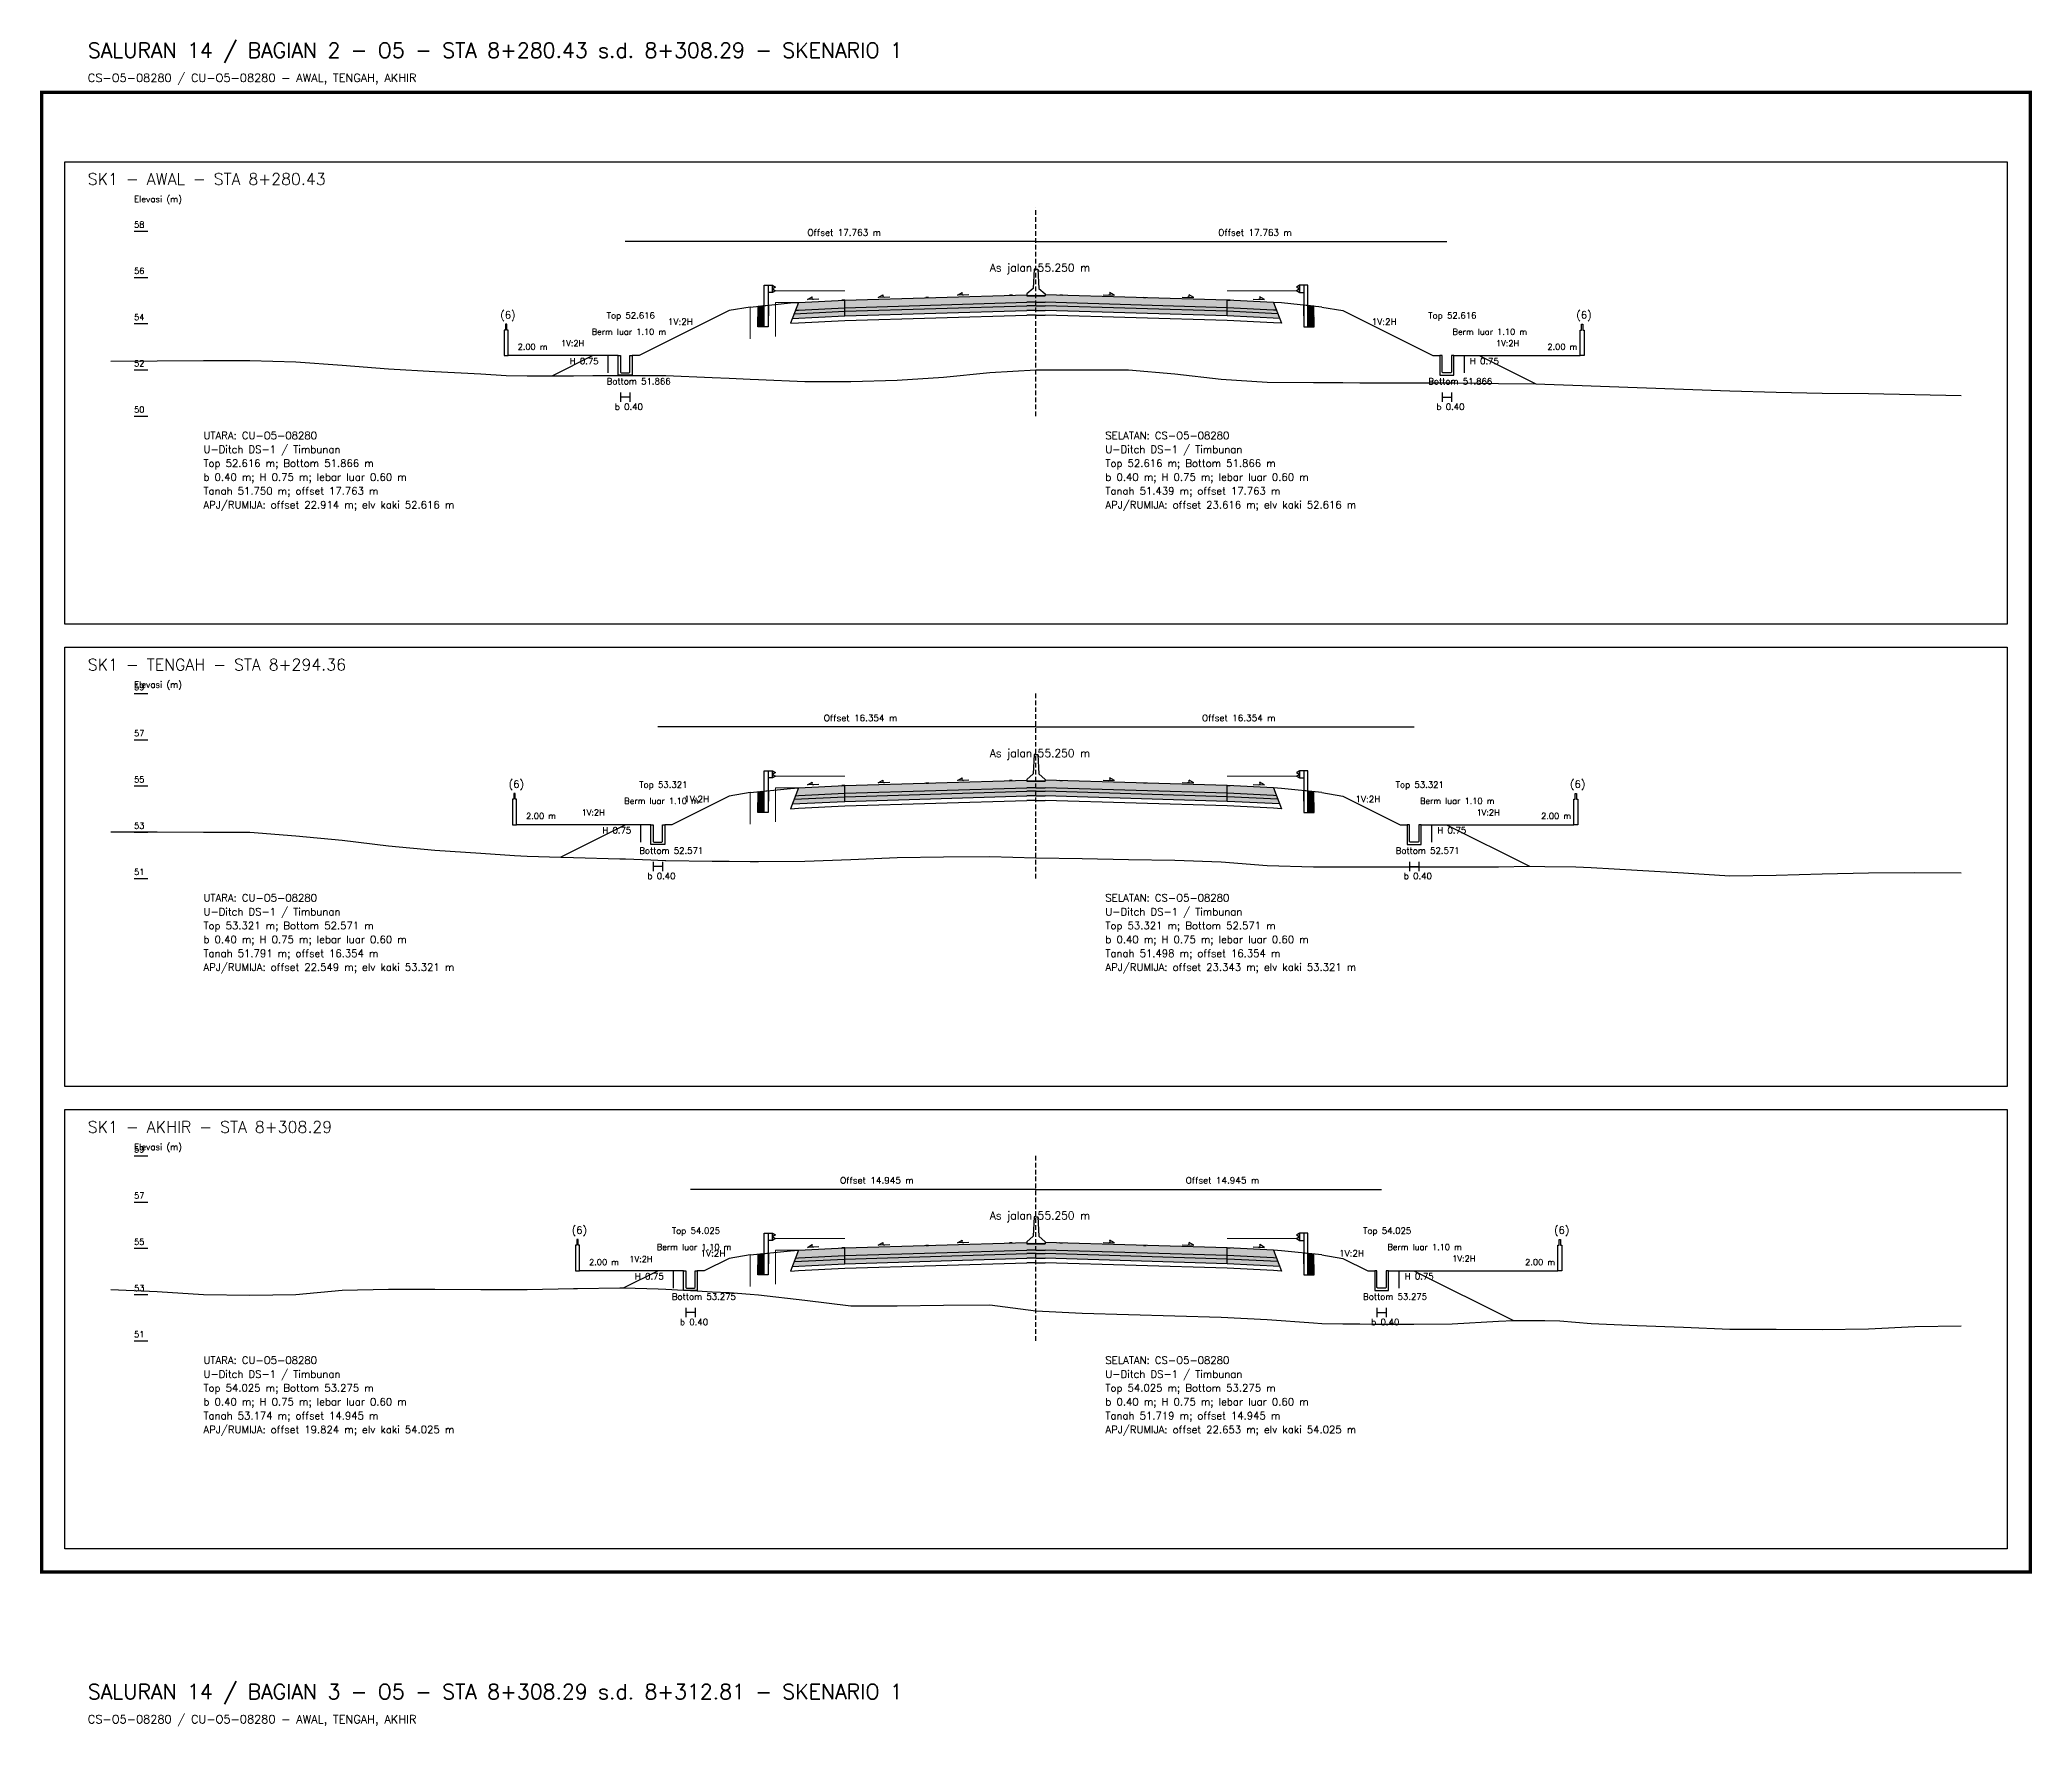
# Model space of a CAD drawing. Header units: metres. Extents: x -24715 to -24517, y 27498 to 30841.
# Drawn here: x -24714.7 to -24628.6, y 30329.7 to 30402.7 of the extents above; entities that cross this region are included whole.
import ezdxf

# ---------------------------------------------------------------- set-up
doc = ezdxf.new("R2010")
doc.units = ezdxf.units.M
doc.linetypes.add('PS_DASH', pattern=[0.3, 0.2, -0.1])
for name, color, linetype, lineweight in [('Dimensi', 230, 'Continuous', 20), ('GRS-ARSIR (HATCH)', 8, 'Continuous', 9), ('Guardrail', 20, 'Continuous', 30), ('HATCH - Beton ramping', 210, 'Continuous', 9), ('HATCH - LFA', 30, 'Continuous', 9), ('HATCH - Pavement', 50, 'Continuous', 9), ('Marka', 20, 'Continuous', 30), ('POT_ALL_GROUP', 2, 'Continuous', 70)]:
    doc.layers.add(name, color=color, linetype=linetype, lineweight=lineweight)
for name, color, linetype in [('POT_ALL_APJ', 2, 'Continuous'), ('POT_ALL_BORDER', 8, 'Continuous'), ('POT_ALL_CHANNEL1', 200, 'Continuous'), ('POT_ALL_DIM', 7, 'Continuous'), ('POT_ALL_GROUND', 1, 'Continuous'), ('POT_ALL_GUIDE', 8, 'Continuous'), ('POT_ALL_ROAD', 4, 'Continuous')]:
    doc.layers.add(name, color=color, linetype=linetype)
doc.styles.get("Standard").update_dxf_attribs({"font": 'simplex.shx'})

# ---------------------------------------------------------------- blocks, each defined once
blk = doc.blocks.new('JALAN_ASLI_TIPIKAL_2OKT_METER')
at = {"layer": 'Guardrail', "lineweight": 9}
h = blk.add_hatch(dxfattribs=at)
h.set_pattern_fill('JIS_LC_20', color=256, scale=0.002)
h.set_pattern_definition([(45, (-29.65569, -21.99233), (-0.02828427, 0.02828427), []), (45, (-29.65489, -21.99233), (-0.02828427, 0.02828427), [])])
h.paths.add_polyline_path([(-12.025, -1.394), (-11.753, -1.394), (-11.753, -0.471), (-12.018, -0.498)])
h = blk.add_hatch(dxfattribs=at)
h.set_pattern_fill('JIS_LC_20', color=256, scale=0.002)
h.set_pattern_definition([(45, (-29.40569, -21.99233), (-0.02828427, 0.02828427), []), (45, (-29.40489, -21.99233), (-0.02828427, 0.02828427), [])])
h.paths.add_polyline_path([(12.018, -0.498), (11.753, -0.471), (11.753, -1.394), (12.025, -1.394)])
at = {"layer": 'HATCH - Beton ramping'}
h = blk.add_hatch(dxfattribs=at)
h.set_pattern_fill('AR-CONC', color=256, scale=0.0005)
h.set_pattern_definition([(50, (-28.949556, -21.99233), (0.09109233, -0.00796954), [0.009525, -0.104775]), (355, (-28.94956, -21.99233), (-0.0176217, 0.09552842), [0.00762, -0.0838203]), (100.45144, (-28.941965, -21.992995), (0.07347062, 0.08755888), [0.008095, -0.08904512]), (46.1842, (-28.94956, -21.96693), (0.13553952, -0.02102116), [0.0142875, -0.1571625]), (96.63556, (-28.93826, -21.96868), (0.11870207, 0.12371306), [0.0121425, -0.1335678]), (351.18415, (-28.94956, -21.96693), (0.11870207, 0.12371306), [0.01143, -0.12572987]), (21, (-28.936856, -21.97328), (0.0758072, -0.0511326), [0.009525, -0.104775]), (326, (-28.93686, -21.97328), (0.03090101, 0.09209398), [0.00762, -0.08382]), (71.45144, (-28.93054, -21.97754), (0.1067082, 0.04096138), [0.008095, -0.08904497]), (37.5, (-28.949556, -21.99233), (0.001544302, 0.04227752), [0, -0.082804, 0, -0.08509, 0, -0.0841375]), (7.5, (-28.949556, -21.99233), (0.03340983, 0.05009029), [0, -0.048514, 0, -0.080899, 0, -0.0320675]), (327.5, (-28.977877, -21.99233), (0.067795298, -0.002864372), [0, -0.03175, 0, -0.09906, 0, -0.131445]), (317.5, (-28.990577, -21.99233), (0.07406459, 0.01271325), [0, -0.041275, 0, -0.065786, 0, -0.093345])])
h.paths.add_polyline_path([(-8.27, -0.566), (-10.401, -0.666), (-10.461, -0.826), (-8.27, -0.716)])
h.paths.add_polyline_path([(-0.4, -0.48), (0, -0.48), (0, -0.33), (-0.4, -0.33), (-8.27, -0.566), (-8.27, -0.716)])
h = blk.add_hatch(dxfattribs=at)
h.set_pattern_fill('AR-CONC', color=256, scale=0.0005)
h.set_pattern_definition([(50, (-28.699556, -21.99233), (0.09109233, -0.00796954), [0.009525, -0.104775]), (355, (-28.69956, -21.99233), (-0.01762171, 0.09552842), [0.00762, -0.0838203]), (100.45144, (-28.691965, -21.992995), (0.07347062, 0.08755888), [0.008095, -0.08904512]), (46.1842, (-28.69956, -21.96693), (0.13553952, -0.02102116), [0.0142875, -0.1571625]), (96.63556, (-28.68826, -21.96868), (0.11870207, 0.12371306), [0.0121425, -0.1335678]), (351.18415, (-28.69956, -21.96693), (0.11870207, 0.12371306), [0.01143, -0.12572987]), (21, (-28.686856, -21.97328), (0.0758072, -0.0511326), [0.009525, -0.104775]), (326, (-28.68686, -21.97328), (0.03090101, 0.09209398), [0.00762, -0.08382]), (71.45144, (-28.68054, -21.97754), (0.10670821, 0.04096138), [0.008095, -0.08904497]), (37.5, (-28.699556, -21.99233), (0.001544302, 0.04227752), [0, -0.082804, 0, -0.08509, 0, -0.0841375]), (7.5, (-28.699556, -21.99233), (0.03340983, 0.050090287), [0, -0.048514, 0, -0.080899, 0, -0.0320675]), (327.5, (-28.727877, -21.99233), (0.067795298, -0.002864372), [0, -0.03175, 0, -0.09906, 0, -0.131445]), (317.5, (-28.740577, -21.99233), (0.07406459, 0.012713246), [0, -0.041275, 0, -0.065786, 0, -0.093345])])
h.paths.add_polyline_path([(8.27, -0.566), (10.401, -0.666), (10.461, -0.826), (8.27, -0.716)])
h.paths.add_polyline_path([(0.4, -0.48), (0, -0.48), (0, -0.33), (0.4, -0.33), (8.27, -0.566), (8.27, -0.716)])
at = {"layer": 'HATCH - LFA'}
h = blk.add_hatch(dxfattribs=at)
h.set_pattern_fill('GRAVEL', color=256, scale=0.0075)
h.set_pattern_definition([(228.012788, (-28.812396, -21.801831), (-1.524, -1.7145), [0.0256291, -2.5372863]), (184.96974, (-28.829541, -21.820881), (2.2859999991, 0.1905000109), [0.04398035, -4.3540537]), (132.510447, (-28.873356, -21.824691), (1.9050000008, -2.0954999993), [0.0310111, -3.0701042]), (267.27369, (-28.947651, -21.872316), (0.1905000004, 3.81), [0.0400503, -3.9649828]), (292.833654, (-28.949556, -21.912321), (-0.9525, 2.286), [0.0392725, -3.8879856]), (357.27369, (-28.934316, -21.948516), (-3.81, 0.1905000004), [0.0400503, -3.9649828]), (37.69424, (-28.894311, -21.950421), (-2.4764999999, -1.9050000001), [0.0529645, -5.24348365]), (72.255328, (-28.852401, -21.918036), (1.3335000004, 4.1909999999), [0.050004, -4.95039425]), (121.429566, (-28.837161, -21.870411), (-1.5240000002, 2.4764999999), [0.040186, -3.9784159]), (175.23636, (-28.858116, -21.836121), (2.0955, -0.1905), [0.0458785, -2.2480453]), (222.397438, (-28.903836, -21.832311), (-2.2859999999, -2.0955000001), [0.05933084, -5.8737579]), (138.814075, (-28.759056, -21.874221), (-1.3335, 1.143), [0.0202503, -2.0047924]), (171.469234, (-28.774296, -21.860886), (2.4765, -0.3809999996), [0.03852615, -3.8140979]), (225, (-28.8124, -21.85517), (0, -0.1905), [0.0269407, -0.242467]), (203.19859, (-28.82573, -21.832311), (0.9525, 0.381), [0.0145081, -1.4362967]), (291.80141, (-28.839066, -21.838026), (-0.1905, 0.5715), [0.0205174, -1.0053565]), (30.96376, (-28.831446, -21.857076), (0.5715, 0.381), [0.033324, -1.0774724]), (161.56505, (-28.80287, -21.83993), (0.381, -0.1905), [0.0240965, -0.5783174]), (16.38954, (-28.949556, -21.838026), (1.905, 0.5715), [0.0337566, -3.341912]), (70.346176, (-28.917171, -21.828501), (-0.762, -2.0955), [0.0283199, -2.8036662]), (293.19859, (-28.80287, -21.801831), (-0.381, 0.9525), [0.029016, -1.4217888]), (343.61046, (-28.791441, -21.828501), (-1.905, 0.5715), [0.0337566, -3.341912]), (339.443955, (-28.949556, -21.956136), (-0.9525, 0.381), [0.0325526, -1.5950801]), (294.77514, (-28.919076, -21.967566), (-0.952500001, 2.0954999995), [0.0272754, -2.7002695]), (66.80141, (-28.800966, -21.992331), (0.381, 0.9525), [0.029016, -1.4217888]), (17.354025, (-28.789536, -21.965661), (-2.4765, -0.762), [0.0319337, -3.1614282]), (69.443955, (-28.89431, -21.992331), (-0.381, -0.9525), [0.0162763, -1.6113564]), (101.30993, (-28.812396, -21.99233), (-0.1905, 0.762), [0.0097136, -0.9616496]), (165.96376, (-28.8143, -21.982806), (0.5715, -0.1905), [0.0392725, -0.7461791]), (186.009006, (-28.852401, -21.973281), (1.905, 0.1905), [0.036395, -3.6031024]), (303.69007, (-28.831446, -21.87422), (-0.1905, 0.381), [0.0274743, -0.6593832]), (353.157227, (-28.816206, -21.897081), (3.2385, -0.3809999998), [0.0479668, -4.7487007]), (60.945396, (-28.76858, -21.902796), (-0.762, -1.3335), [0.0196131, -1.9417044]), (90, (-28.75906, -21.88565), (-0.1905, 0.1905), [0.01143, -0.17907]), (120.256437, (-28.856211, -21.967566), (0.762, -1.3335), [0.026465, -2.6200456]), (48.012787, (-28.869546, -21.944706), (1.524, 1.7145), [0.0512582, -2.5116572]), (0, (-28.83526, -21.9066), (0.1905, 0.1905), [0.04953, -0.14097]), (325.304846, (-28.785726, -21.906606), (1.9050000007, -1.333499999), [0.0301207, -2.9819488]), (254.0546, (-28.76096, -21.92375), (-0.1905, -0.762), [0.0277372, -1.3591238]), (207.645975, (-28.768581, -21.950421), (-3.6195000001, -1.9049999997), [0.0451609, -4.4709348]), (175.426079, (-28.808586, -21.971376), (-2.4765, 0.1905), [0.0477772, -4.7299385])])
h.paths.add_polyline_path([(-8.27, -0.716), (-10.461, -0.826), (-10.54, -1.03), (-8.27, -0.916)])
h.paths.add_polyline_path([(-0.4, -0.68), (0, -0.68), (0, -0.48), (-0.4, -0.48), (-8.27, -0.716), (-8.27, -0.916)])
h = blk.add_hatch(dxfattribs=at)
h.set_pattern_fill('GRAVEL', color=256, scale=0.0075)
h.set_pattern_definition([(228.012788, (-28.562396, -21.801831), (-1.524, -1.7145), [0.0256291, -2.5372863]), (184.96974, (-28.579541, -21.820881), (2.2859999991, 0.1905000109), [0.04398035, -4.3540537]), (132.510447, (-28.623356, -21.824691), (1.9050000008, -2.0954999993), [0.0310111, -3.0701042]), (267.27369, (-28.697651, -21.872316), (0.1905000004, 3.81), [0.04005034, -3.9649828]), (292.833654, (-28.699556, -21.912321), (-0.9525, 2.286), [0.0392725, -3.8879856]), (357.27369, (-28.684316, -21.948516), (-3.81, 0.1905000004), [0.04005034, -3.9649828]), (37.69424, (-28.644311, -21.950421), (-2.4764999999, -1.9050000001), [0.0529645, -5.24348365]), (72.255328, (-28.602401, -21.918036), (1.3335000004, 4.1909999999), [0.050004, -4.95039425]), (121.429566, (-28.587161, -21.870411), (-1.5240000002, 2.4764999999), [0.040186, -3.9784159]), (175.23636, (-28.608116, -21.836121), (2.0955, -0.1905000003), [0.0458785, -2.2480453]), (222.397438, (-28.653836, -21.832311), (-2.2859999999, -2.0955000001), [0.05933084, -5.87375794]), (138.814075, (-28.509056, -21.874221), (-1.3335, 1.143), [0.02025034, -2.0047924]), (171.469234, (-28.524296, -21.860886), (2.4765, -0.3809999996), [0.03852615, -3.8140979]), (225, (-28.5624, -21.85517), (0, -0.1905), [0.0269407, -0.242467]), (203.19859, (-28.57573, -21.832311), (0.9525, 0.381), [0.0145081, -1.4362967]), (291.80141, (-28.589066, -21.838026), (-0.1905, 0.5715), [0.0205174, -1.0053565]), (30.96376, (-28.581446, -21.857076), (0.5715, 0.381), [0.033324, -1.0774724]), (161.56505, (-28.55287, -21.83993), (0.381, -0.1905), [0.0240965, -0.57831736]), (16.38954, (-28.699556, -21.838026), (1.905, 0.5715), [0.0337566, -3.341912]), (70.346176, (-28.667171, -21.828501), (-0.762, -2.0955), [0.0283199, -2.8036662]), (293.19859, (-28.55287, -21.801831), (-0.381, 0.9525), [0.029016, -1.4217888]), (343.61046, (-28.541441, -21.828501), (-1.905, 0.5714999999), [0.0337566, -3.341912]), (339.443955, (-28.699556, -21.956136), (-0.9525, 0.381), [0.03255264, -1.5950801]), (294.77514, (-28.669076, -21.967566), (-0.952500001, 2.0954999995), [0.0272754, -2.7002695]), (66.80141, (-28.550966, -21.992331), (0.381, 0.9525), [0.029016, -1.4217888]), (17.354025, (-28.539536, -21.965661), (-2.4765, -0.7620000002), [0.0319337, -3.1614282]), (69.443955, (-28.64431, -21.992331), (-0.381, -0.9525), [0.0162763, -1.6113564]), (101.30993, (-28.562396, -21.99233), (-0.1905, 0.762), [0.0097136, -0.9616496]), (165.96376, (-28.5643, -21.982806), (0.5715, -0.1905), [0.0392725, -0.7461791]), (186.009006, (-28.602401, -21.973281), (1.905, 0.1905), [0.036395, -3.6031024]), (303.69007, (-28.581446, -21.87422), (-0.1905, 0.381), [0.0274743, -0.6593832]), (353.157227, (-28.566206, -21.897081), (3.2385, -0.3809999998), [0.04796676, -4.7487007]), (60.945396, (-28.51858, -21.902796), (-0.762, -1.3335), [0.0196131, -1.9417044]), (90, (-28.50906, -21.88565), (-0.1905, 0.1905), [0.01143, -0.17907]), (120.256437, (-28.606211, -21.967566), (0.762, -1.3335), [0.026465, -2.62004556]), (48.012787, (-28.619546, -21.944706), (1.524, 1.7145), [0.0512582, -2.5116572]), (0, (-28.58526, -21.9066), (0.1905, 0.1905), [0.04953, -0.14097]), (325.304846, (-28.535726, -21.906606), (1.9050000007, -1.333499999), [0.0301207, -2.98194875]), (254.054604, (-28.51096, -21.92375), (-0.1905, -0.762), [0.0277372, -1.35912375]), (207.645975, (-28.518581, -21.950421), (-3.6195000001, -1.9049999997), [0.0451609, -4.4709348]), (175.426079, (-28.558586, -21.971376), (-2.4765, 0.1905), [0.0477772, -4.7299385])])
h.paths.add_polyline_path([(8.27, -0.716), (10.461, -0.826), (10.54, -1.03), (8.27, -0.916)])
h.paths.add_polyline_path([(0.4, -0.68), (0, -0.68), (0, -0.48), (0.4, -0.48), (8.27, -0.716), (8.27, -0.916)])
at = {"layer": 'HATCH - Pavement'}
h = blk.add_hatch(dxfattribs=at)
h.set_pattern_fill('AR-CONC', color=256, scale=0.001)
h.set_pattern_definition([(50, (-89.43046, -52.62889), (0.18218467, -0.01593909), [0.01905, -0.20955]), (355, (-89.43046, -52.6289), (-0.03524342, 0.19105685), [0.01524, -0.1676406]), (100.45144, (-89.41528, -52.63022), (0.14694125, 0.17511775), [0.01619, -0.17809024]), (46.1842, (-89.43046, -52.5781), (0.27107904, -0.04204233), [0.028575, -0.314325]), (96.63556, (-89.40787, -52.5816), (0.23740413, 0.2474261), [0.024285, -0.2671356]), (351.18415, (-89.43046, -52.5781), (0.2374041, 0.2474261), [0.02286, -0.2514597]), (21, (-89.40506, -52.59079), (0.1516144, -0.1022652), [0.01905, -0.20955]), (326, (-89.40506, -52.5908), (0.06180203, 0.18418797), [0.01524, -0.16764]), (71.45144, (-89.39243, -52.59931), (0.21341642, 0.08192277), [0.01619, -0.17808994]), (37.5, (-89.43046, -52.62889), (0.003088603, 0.08455504), [0, -0.165608, 0, -0.17018, 0, -0.168275]), (7.5, (-89.43046, -52.62889), (0.06681966, 0.100180575), [0, -0.097028, 0, -0.161798, 0, -0.064135]), (327.5, (-89.4871, -52.62889), (0.135590595, -0.005728744), [0, -0.0635, 0, -0.19812, 0, -0.26289]), (317.5, (-89.5125, -52.62889), (0.14812918, 0.02542649), [0, -0.08255, 0, -0.131572, 0, -0.18669])])
h.paths.add_polyline_path([(-8.27, -0.236), (-10.27, -0.336), (-10.401, -0.673), (-10.27, -0.666), (-8.27, -0.566)])
h.paths.add_polyline_path([(-0.4, -0.33), (0, -0.33), (0, 0), (-0.4, 0), (-8.27, -0.236), (-8.27, -0.566)])
h = blk.add_hatch(dxfattribs=at)
h.set_pattern_fill('AR-CONC', color=256, scale=0.001)
h.set_pattern_definition([(50, (-89.18046, -52.62889), (0.18218467, -0.01593909), [0.01905, -0.20955]), (355, (-89.18046, -52.6289), (-0.03524342, 0.19105685), [0.01524, -0.16764058]), (100.45144, (-89.16528, -52.63022), (0.14694125, 0.17511775), [0.01619, -0.17809024]), (46.1842, (-89.18046, -52.5781), (0.27107904, -0.04204233), [0.028575, -0.314325]), (96.63556, (-89.15787, -52.5816), (0.23740413, 0.2474261), [0.024285, -0.2671356]), (351.18415, (-89.18046, -52.5781), (0.2374041, 0.2474261), [0.02286, -0.2514597]), (21, (-89.15506, -52.59079), (0.1516144, -0.1022652), [0.01905, -0.20955]), (326, (-89.15506, -52.5908), (0.06180203, 0.18418797), [0.01524, -0.16764]), (71.45144, (-89.14243, -52.59931), (0.21341642, 0.08192277), [0.01619, -0.17808994]), (37.5, (-89.18046, -52.62889), (0.003088603, 0.08455504), [0, -0.165608, 0, -0.17018, 0, -0.168275]), (7.5, (-89.18046, -52.62889), (0.06681966, 0.100180575), [0, -0.097028, 0, -0.161798, 0, -0.064135]), (327.5, (-89.2371, -52.62889), (0.135590595, -0.005728744), [0, -0.0635, 0, -0.19812, 0, -0.26289]), (317.5, (-89.2625, -52.62889), (0.14812918, 0.02542649), [0, -0.08255, 0, -0.131572, 0, -0.18669])])
h.paths.add_polyline_path([(8.27, -0.236), (10.27, -0.336), (10.401, -0.673), (10.27, -0.666), (8.27, -0.566)])
h.paths.add_polyline_path([(0.4, -0.33), (0, -0.33), (0, 0), (0.4, 0), (8.27, -0.236), (8.27, -0.566)])
at = {"layer": 'Marka'}
h = blk.add_hatch(color=256, dxfattribs=at)
h.dxf.hatch_style = 1
h.paths.add_polyline_path([(-8.27, -0.23), (-8.39, -0.236), (-8.39, -0.242), (-8.27, -0.236)])
h.paths.add_polyline_path([(-4.65, -0.122), (-4.77, -0.125), (-4.77, -0.131), (-4.65, -0.128)])
h.paths.add_polyline_path([(-1.03, -0.019), (-1.03, -0.013), (-1.15, -0.017), (-1.15, -0.023)])
h = blk.add_hatch(color=256, dxfattribs=at)
h.dxf.hatch_style = 1
h.paths.add_polyline_path([(8.27, -0.23), (8.39, -0.236), (8.39, -0.242), (8.27, -0.236)])
h.paths.add_polyline_path([(4.65, -0.122), (4.77, -0.125), (4.77, -0.131), (4.65, -0.128)])
h.paths.add_polyline_path([(1.03, -0.019), (1.03, -0.013), (1.15, -0.017), (1.15, -0.023)])
for p, q in [((-8.27, -0.236), (-0.4, 0)), ((8.27, -0.236), (0.4, 0)), ((-12.353, -0.533), (-10.622, -0.354)), ((-10.27, -0.336), (-10.62, -1.234)), ((-10.62, -0.354), (-10.27, -0.336)), ((-10.461, -0.826), (-8.27, -0.716)), ((-10.401, -0.673), (-10.27, -0.666)), ((-10.27, -0.336), (-8.27, -0.236)), ((-10.27, -0.666), (-8.27, -0.566)), ((-8.27, -0.916), (-8.27, -0.236)), ((-8.27, -0.566), (-0.4, -0.33)), ((-8.27, -0.716), (-0.4, -0.48)), ((-8.27, -0.916), (-0.4, -0.68)), ((0, -0.05), (-0.4, -0.05)), ((0, -0.33), (-0.4, -0.33)), ((0, -0.48), (-0.4, -0.48)), ((0, -0.68), (-0.4, -0.68)), ((0, -0.05), (0.4, -0.05)), ((0, -0.33), (0.4, -0.33)), ((0, -0.48), (0.4, -0.48)), ((0, -0.68), (0.4, -0.68)), ((8.27, -0.566), (0.4, -0.33)), ((8.27, -0.716), (0.4, -0.48)), ((8.27, -0.916), (0.4, -0.68)), ((8.27, -0.916), (8.27, -0.236)), ((10.27, -0.336), (8.27, -0.236)), ((10.27, -0.666), (8.27, -0.566)), ((10.461, -0.826), (8.27, -0.716)), ((10.27, -0.336), (10.62, -1.234)), ((10.62, -0.354), (10.27, -0.336)), ((10.401, -0.673), (10.27, -0.666)), ((12.353, -0.533), (10.622, -0.354)), ((-10.62, -1.234), (-10.27, -1.216)), ((-10.54, -1.03), (-8.27, -0.916)), ((-10.27, -1.216), (-8.27, -1.116)), ((-8.27, -1.116), (-0.4, -0.88)), ((0, -0.88), (-0.4, -0.88)), ((0, -0.88), (0.4, -0.88)), ((8.27, -1.116), (0.4, -0.88)), ((10.54, -1.03), (8.27, -0.916)), ((10.27, -1.216), (8.27, -1.116)), ((10.62, -1.234), (10.27, -1.216))]:
    blk.add_line(p, q)
for points in [[(0, 1.11), (-0.075, 1.11), (-0.125, 0.27), (-0.4, 0.03), (-0.4, -0.05), (0, -0.05)], [(0, 1.11), (0.075, 1.11), (0.125, 0.27), (0.4, 0.03), (0.4, -0.05), (0, -0.05)], [(-6.818, -0.116), (-6.616, 0)], [(-3.401, -0.02), (-3.199, 0.096)], [(3.401, -0.02), (3.199, 0.096)], [(6.818, -0.116), (6.616, 0)], [(-9.887, -0.208), (-9.686, -0.092)], [(-9.387, -0.193), (-9.887, -0.208)], [(-6.318, -0.101), (-6.818, -0.116)], [(-2.901, -0.005), (-3.401, -0.02)], [(2.901, -0.005), (3.401, -0.02)], [(6.318, -0.101), (6.818, -0.116)], [(9.387, -0.193), (9.887, -0.208)], [(9.887, -0.208), (9.686, -0.092)]]:
    blk.add_lwpolyline(points)
for centre, start, end in [((-6.556, -0.037), 148.28164, 271.71836), ((-3.139, 0.059), 148.28164, 271.71836), ((3.139, 0.059), 268.28164, 31.71836), ((6.556, -0.037), 268.28164, 31.71836), ((-9.625, -0.129), 148.28164, 271.71836), ((9.625, -0.129), 268.28164, 31.71836)]:
    blk.add_arc(centre, 0.0711, start, end)
at = {"layer": 'Dimensi'}
for p, q in [((-8.27, 0.168), (-11.27, 0.168)), ((8.27, 0.168), (11.27, 0.168))]:
    blk.add_line(p, q, dxfattribs=at)
at = {"layer": 'GRS-ARSIR (HATCH)'}
for p, q in [((-12.353, -0.533), (-12.353, -1.909)), ((-11.27, -0.336), (-11.27, -1.803)), ((-10.27, -0.336), (-11.27, -0.336))]:
    blk.add_line(p, q, dxfattribs=at)
at = {"layer": 'Guardrail'}
for points in [[(-11.753, -1.394), (-11.753, 0.406), (-11.575, 0.406), (-11.575, -1.394), (-11.753, -1.394)], [(-11.575, 0.406), (-11.397, 0.406), (-11.397, 0.094), (-11.575, 0.094)], [(-11.397, 0.25), (-11.397, 0.406), (-11.262, 0.328), (-11.397, 0.25)], [(-11.397, 0.094), (-11.397, 0.25), (-11.262, 0.172), (-11.397, 0.094)], [(11.397, 0.25), (11.397, 0.406), (11.262, 0.328), (11.397, 0.25)], [(11.397, 0.094), (11.397, 0.25), (11.262, 0.172), (11.397, 0.094)], [(11.575, 0.406), (11.397, 0.406), (11.397, 0.094), (11.575, 0.094)], [(11.753, -1.394), (11.753, 0.406), (11.575, 0.406), (11.575, -1.394), (11.753, -1.394)], [(-11.575, -1.394), (-12.025, -1.394), (-12.018, -0.498), (-11.568, -0.453), (-11.575, -1.394)], [(11.575, -1.394), (12.025, -1.394), (12.018, -0.498), (11.568, -0.453), (11.575, -1.394)]]:
    blk.add_lwpolyline(points, dxfattribs=at)
at = {"layer": 'Marka'}
for points in [[(-8.39, -0.242), (-8.27, -0.236), (-8.27, -0.23), (-8.39, -0.236), (-8.39, -0.242)], [(8.39, -0.242), (8.27, -0.236), (8.27, -0.23), (8.39, -0.236), (8.39, -0.242)]]:
    blk.add_lwpolyline(points, dxfattribs=at)
for points in [[(-4.65, -0.122), (-4.77, -0.125), (-4.77, -0.131), (-4.65, -0.128)], [(-1.03, -0.013), (-1.15, -0.017), (-1.15, -0.023), (-1.03, -0.019)], [(1.03, -0.013), (1.15, -0.017), (1.15, -0.023), (1.03, -0.019)], [(4.65, -0.122), (4.77, -0.125), (4.77, -0.131), (4.65, -0.128)]]:
    blk.add_lwpolyline(points, close=True, dxfattribs=at)

msp = doc.modelspace()

# ---------------------------------------------------------------- linework, layer by layer
at = {"layer": 'POT_ALL_APJ', "linetype": 'Continuous'}
for points in [[(-24694.64828, 30390.10201), (-24694.64828, 30388.9976), (-24694.47828, 30388.9976), (-24694.47828, 30390.10201), (-24694.53328, 30390.10201), (-24694.53328, 30390.35201), (-24694.56328, 30390.35201), (-24694.59328, 30390.35201), (-24694.59328, 30390.10201), (-24694.64828, 30390.10201)], [(-24647.94811, 30390.10201), (-24647.94811, 30388.9976), (-24648.11811, 30388.9976), (-24648.11811, 30390.10201), (-24648.06311, 30390.10201), (-24648.06311, 30390.35201), (-24648.03311, 30390.35201), (-24648.00311, 30390.35201), (-24648.00311, 30390.10201), (-24647.94811, 30390.10201)], [(-24690.81267, 30388.9976), (-24694.47828, 30388.9976)], [(-24652.48612, 30388.9976), (-24648.11811, 30388.9976)], [(-24694.28359, 30369.8067), (-24694.28359, 30368.70229), (-24694.11359, 30368.70229), (-24694.11359, 30369.8067), (-24694.16859, 30369.8067), (-24694.16859, 30370.0567), (-24694.19859, 30370.0567), (-24694.22859, 30370.0567), (-24694.22859, 30369.8067), (-24694.28359, 30369.8067)], [(-24648.221, 30369.8067), (-24648.221, 30368.70229), (-24648.391, 30368.70229), (-24648.391, 30369.8067), (-24648.336, 30369.8067), (-24648.336, 30370.0567), (-24648.306, 30370.0567), (-24648.276, 30370.0567), (-24648.276, 30369.8067), (-24648.221, 30369.8067)], [(-24689.4033, 30368.70229), (-24694.11359, 30368.70229)], [(-24653.89548, 30368.70229), (-24648.391, 30368.70229)], [(-24691.55831, 30350.51138), (-24691.55831, 30349.40697), (-24691.38831, 30349.40697), (-24691.38831, 30350.51138), (-24691.44331, 30350.51138), (-24691.44331, 30350.76138), (-24691.47331, 30350.76138), (-24691.50331, 30350.76138), (-24691.50331, 30350.51138), (-24691.55831, 30350.51138)], [(-24648.91137, 30350.51138), (-24648.91137, 30349.40697), (-24649.08137, 30349.40697), (-24649.08137, 30350.51138), (-24649.02637, 30350.51138), (-24649.02637, 30350.76138), (-24648.99637, 30350.76138), (-24648.96637, 30350.76138), (-24648.96637, 30350.51138), (-24648.91137, 30350.51138)], [(-24687.99394, 30349.40697), (-24691.38831, 30349.40697)], [(-24655.30485, 30349.40697), (-24649.08137, 30349.40697)]]:
    msp.add_lwpolyline(points, dxfattribs=at)
at = {"layer": 'POT_ALL_BORDER', "linetype": 'Continuous'}
for points in [[(-24713.64939, 30397.3816), (-24629.64939, 30397.3816), (-24629.64939, 30377.3816), (-24713.64939, 30377.3816), (-24713.64939, 30397.3816)], [(-24713.64939, 30376.3816), (-24629.64939, 30376.3816), (-24629.64939, 30357.3816), (-24713.64939, 30357.3816), (-24713.64939, 30376.3816)], [(-24713.64939, 30356.3816), (-24629.64939, 30356.3816), (-24629.64939, 30337.3816), (-24713.64939, 30337.3816), (-24713.64939, 30356.3816)]]:
    msp.add_lwpolyline(points, dxfattribs=at)
at = {"layer": 'POT_ALL_CHANNEL1', "linetype": 'Continuous'}
for points in [[(-24689.21267, 30388.9976), (-24689.11267, 30388.9976), (-24689.11267, 30388.1476), (-24689.71267, 30388.1476), (-24689.71267, 30388.9976), (-24689.61267, 30388.9976), (-24689.61267, 30388.2776), (-24689.58267, 30388.2476), (-24689.24267, 30388.2476), (-24689.21267, 30388.2776), (-24689.21267, 30388.9976)], [(-24654.08612, 30388.9976), (-24654.18612, 30388.9976), (-24654.18612, 30388.1476), (-24653.58612, 30388.1476), (-24653.58612, 30388.9976), (-24653.68612, 30388.9976), (-24653.68612, 30388.2776), (-24653.71612, 30388.2476), (-24654.05612, 30388.2476), (-24654.08612, 30388.2776), (-24654.08612, 30388.9976)], [(-24687.8033, 30368.70229), (-24687.7033, 30368.70229), (-24687.7033, 30367.85229), (-24688.3033, 30367.85229), (-24688.3033, 30368.70229), (-24688.2033, 30368.70229), (-24688.2033, 30367.98229), (-24688.1733, 30367.95229), (-24687.8333, 30367.95229), (-24687.8033, 30367.98229), (-24687.8033, 30368.70229)], [(-24655.49548, 30368.70229), (-24655.59548, 30368.70229), (-24655.59548, 30367.85229), (-24654.99548, 30367.85229), (-24654.99548, 30368.70229), (-24655.09548, 30368.70229), (-24655.09548, 30367.98229), (-24655.12548, 30367.95229), (-24655.46548, 30367.95229), (-24655.49548, 30367.98229), (-24655.49548, 30368.70229)], [(-24686.39394, 30349.40697), (-24686.29394, 30349.40697), (-24686.29394, 30348.55697), (-24686.89394, 30348.55697), (-24686.89394, 30349.40697), (-24686.79394, 30349.40697), (-24686.79394, 30348.68697), (-24686.76394, 30348.65697), (-24686.42394, 30348.65697), (-24686.39394, 30348.68697), (-24686.39394, 30349.40697)], [(-24656.90485, 30349.40697), (-24657.00485, 30349.40697), (-24657.00485, 30348.55697), (-24656.40485, 30348.55697), (-24656.40485, 30349.40697), (-24656.50485, 30349.40697), (-24656.50485, 30348.68697), (-24656.53485, 30348.65697), (-24656.87485, 30348.65697), (-24656.90485, 30348.68697), (-24656.90485, 30349.40697)]]:
    msp.add_lwpolyline(points, dxfattribs=at)
at = {"layer": 'POT_ALL_DIM', "linetype": 'Continuous'}
for points in [[(-24671.64939, 30393.9316), (-24689.41267, 30393.9316)], [(-24671.64939, 30393.9316), (-24653.88612, 30393.9316)], [(-24690.16267, 30388.9976), (-24690.16267, 30388.2476)], [(-24653.13612, 30388.9976), (-24653.13612, 30388.2476)], [(-24689.61267, 30387.3976), (-24689.61267, 30386.9976)], [(-24689.21267, 30387.1976), (-24689.61267, 30387.1976)], [(-24689.21267, 30387.3976), (-24689.21267, 30386.9976)], [(-24654.08612, 30387.3976), (-24654.08612, 30386.9976)], [(-24654.08612, 30387.1976), (-24653.68612, 30387.1976)], [(-24653.68612, 30387.3976), (-24653.68612, 30386.9976)], [(-24671.64939, 30372.9316), (-24688.0033, 30372.9316)], [(-24671.64939, 30372.9316), (-24655.29548, 30372.9316)], [(-24688.7533, 30368.70229), (-24688.7533, 30367.95229)], [(-24654.54548, 30368.70229), (-24654.54548, 30367.95229)], [(-24688.2033, 30367.10229), (-24688.2033, 30366.70229)], [(-24687.8033, 30367.10229), (-24687.8033, 30366.70229)], [(-24655.49548, 30367.10229), (-24655.49548, 30366.70229)], [(-24655.09548, 30367.10229), (-24655.09548, 30366.70229)], [(-24687.8033, 30366.90229), (-24688.2033, 30366.90229)], [(-24655.49548, 30366.90229), (-24655.09548, 30366.90229)], [(-24671.64939, 30352.9316), (-24686.59394, 30352.9316)], [(-24671.64939, 30352.9316), (-24656.70485, 30352.9316)], [(-24687.34394, 30349.40697), (-24687.34394, 30348.65697)], [(-24655.95485, 30349.40697), (-24655.95485, 30348.65697)], [(-24686.79394, 30347.80697), (-24686.79394, 30347.40697)], [(-24686.39394, 30347.60697), (-24686.79394, 30347.60697)], [(-24686.39394, 30347.80697), (-24686.39394, 30347.40697)], [(-24656.90485, 30347.80697), (-24656.90485, 30347.40697)], [(-24656.90485, 30347.60697), (-24656.50485, 30347.60697)], [(-24656.50485, 30347.80697), (-24656.50485, 30347.40697)]]:
    msp.add_lwpolyline(points, dxfattribs=at)
at = {"layer": 'POT_ALL_GROUND', "linetype": 'Continuous'}
for points in [[(-24711.64939, 30388.75838), (-24709.64939, 30388.77084), (-24707.64939, 30388.79048), (-24705.64939, 30388.78338), (-24703.64939, 30388.72586), (-24701.64939, 30388.5826), (-24699.64939, 30388.41804), (-24697.64939, 30388.30668), (-24695.64939, 30388.20352), (-24694.56328, 30388.14285), (-24693.64939, 30388.1275), (-24692.56328, 30388.12232), (-24691.64939, 30388.12689), (-24690.81267, 30388.13116), (-24689.71267, 30388.1316), (-24689.64939, 30388.1316), (-24689.41267, 30388.1316), (-24689.11267, 30388.1316), (-24687.64939, 30388.1316), (-24685.64939, 30388.0547), (-24684.91931, 30388.01933), (-24684.00267, 30387.97491), (-24683.64939, 30387.9578), (-24681.64939, 30387.87984), (-24679.64939, 30387.87849), (-24677.64939, 30387.93684), (-24675.64939, 30388.06102), (-24673.64939, 30388.26135), (-24671.64939, 30388.3816), (-24669.64939, 30388.3816), (-24667.64939, 30388.3816), (-24665.64939, 30388.20787), (-24663.64939, 30387.98272), (-24661.64939, 30387.85238), (-24659.64939, 30387.83865), (-24659.29612, 30387.83622), (-24658.37948, 30387.82993), (-24657.64939, 30387.82492), (-24655.64939, 30387.82118), (-24654.18612, 30387.8208), (-24653.88612, 30387.82072), (-24653.64939, 30387.82065), (-24653.58612, 30387.82064), (-24652.48612, 30387.80651), (-24651.64939, 30387.78277), (-24650.03311, 30387.7711), (-24649.64939, 30387.75758), (-24648.03311, 30387.70235), (-24647.64939, 30387.68661), (-24645.64939, 30387.61524), (-24643.64939, 30387.54607), (-24641.64939, 30387.47926), (-24639.64939, 30387.41162), (-24637.64939, 30387.37758), (-24635.64939, 30387.35497), (-24633.64939, 30387.31375), (-24631.64939, 30387.27695)], [(-24711.64939, 30368.40089), (-24709.64939, 30368.39428), (-24707.64939, 30368.38585), (-24705.64939, 30368.38076), (-24703.64939, 30368.2262), (-24701.64939, 30368.03559), (-24699.64939, 30367.78806), (-24697.64939, 30367.60602), (-24695.64939, 30367.47094), (-24694.19859, 30367.37478), (-24693.64939, 30367.35118), (-24692.19859, 30367.30469), (-24691.64939, 30367.28986), (-24689.64939, 30367.23103), (-24689.4033, 30367.22379), (-24688.3033, 30367.18379), (-24688.0033, 30367.17224), (-24687.7033, 30367.16068), (-24687.64939, 30367.1586), (-24685.64939, 30367.1272), (-24684.91931, 30367.1238), (-24684.00267, 30367.11868), (-24683.64939, 30367.11741), (-24681.64939, 30367.12649), (-24679.64939, 30367.19952), (-24677.64939, 30367.28166), (-24675.64939, 30367.30831), (-24673.64939, 30367.32438), (-24671.64939, 30367.27918), (-24669.64939, 30367.24336), (-24667.64939, 30367.20509), (-24665.64939, 30367.16524), (-24663.64939, 30367.09355), (-24661.64939, 30366.94055), (-24659.64939, 30366.87999), (-24659.29612, 30366.87999), (-24658.37948, 30366.87991), (-24657.64939, 30366.87975), (-24655.64939, 30366.87947), (-24655.59548, 30366.87947), (-24655.29548, 30366.8795), (-24654.99548, 30366.87952), (-24653.89548, 30366.87962), (-24653.64939, 30366.87979), (-24651.64939, 30366.88116), (-24650.306, 30366.90758), (-24649.64939, 30366.89235), (-24648.306, 30366.88344), (-24647.64939, 30366.85296), (-24645.64939, 30366.73983), (-24643.64939, 30366.62098), (-24641.64939, 30366.49418), (-24639.64939, 30366.52019), (-24637.64939, 30366.57342), (-24635.64939, 30366.62664), (-24633.64939, 30366.63202), (-24631.64939, 30366.62529)], [(-24711.64939, 30348.60517), (-24709.64939, 30348.50779), (-24707.64939, 30348.38463), (-24705.64939, 30348.35507), (-24703.64939, 30348.37863), (-24701.64939, 30348.57591), (-24699.64939, 30348.61411), (-24697.64939, 30348.62104), (-24695.64939, 30348.60134), (-24693.64939, 30348.59857), (-24691.64939, 30348.64309), (-24691.47331, 30348.64505), (-24689.64939, 30348.6653), (-24689.47331, 30348.66726), (-24687.99394, 30348.62471), (-24687.64939, 30348.60779), (-24686.89394, 30348.57068), (-24686.59394, 30348.55595), (-24686.29394, 30348.54122), (-24685.64939, 30348.50568), (-24684.91931, 30348.46319), (-24684.00267, 30348.40327), (-24683.64939, 30348.3712), (-24681.64939, 30348.14086), (-24679.64939, 30347.89985), (-24677.64939, 30347.89135), (-24675.64939, 30347.92607), (-24673.64939, 30347.9316), (-24671.64939, 30347.68101), (-24669.64939, 30347.58188), (-24667.64939, 30347.52356), (-24665.64939, 30347.46533), (-24663.64939, 30347.4065), (-24661.64939, 30347.29568), (-24659.64939, 30347.15669), (-24659.29612, 30347.13131), (-24658.37948, 30347.12054), (-24657.64939, 30347.11235), (-24657.00485, 30347.10512), (-24656.70485, 30347.10095), (-24656.40485, 30347.09477), (-24655.64939, 30347.09509), (-24655.30485, 30347.09667), (-24653.64939, 30347.11502), (-24651.64939, 30347.23382), (-24650.99637, 30347.25272), (-24649.64939, 30347.26594), (-24648.99637, 30347.23765), (-24647.64939, 30347.12726), (-24645.64939, 30347.04768), (-24643.64939, 30346.96809), (-24641.64939, 30346.88648), (-24639.64939, 30346.87806), (-24637.64939, 30346.87619), (-24635.64939, 30346.90359), (-24633.64939, 30347.00529), (-24631.64939, 30347.02771)]]:
    msp.add_lwpolyline(points, dxfattribs=at)
at = {"layer": 'POT_ALL_GROUP', "linetype": 'Continuous', "lineweight": 70, "const_width": 0.15}
msp.add_lwpolyline([(-24714.64939, 30400.3816), (-24628.64939, 30400.3816), (-24628.64939, 30336.3816), (-24714.64939, 30336.3816), (-24714.64939, 30400.3816)], dxfattribs=at)
at = {"layer": 'POT_ALL_GUIDE', "linetype": 'PS_DASH'}
for points in [[(-24671.64939, 30386.3816), (-24671.64939, 30395.3816)], [(-24671.64939, 30366.3816), (-24671.64939, 30374.3816)], [(-24671.64939, 30346.3816), (-24671.64939, 30354.3816)]]:
    msp.add_lwpolyline(points, dxfattribs=at)
at = {"layer": 'POT_ALL_GUIDE', "linetype": 'Continuous'}
for points in [[(-24710.64939, 30394.3816), (-24710.04939, 30394.3816)], [(-24710.64939, 30392.3816), (-24710.04939, 30392.3816)], [(-24710.64939, 30390.3816), (-24710.04939, 30390.3816)], [(-24710.64939, 30388.3816), (-24710.04939, 30388.3816)], [(-24710.64939, 30386.3816), (-24710.04939, 30386.3816)], [(-24710.64939, 30374.3816), (-24710.04939, 30374.3816)], [(-24710.64939, 30372.3816), (-24710.04939, 30372.3816)], [(-24710.64939, 30370.3816), (-24710.04939, 30370.3816)], [(-24710.64939, 30368.3816), (-24710.04939, 30368.3816)], [(-24710.64939, 30366.3816), (-24710.04939, 30366.3816)], [(-24710.64939, 30354.3816), (-24710.04939, 30354.3816)], [(-24710.64939, 30352.3816), (-24710.04939, 30352.3816)], [(-24710.64939, 30350.3816), (-24710.04939, 30350.3816)], [(-24710.64939, 30348.3816), (-24710.04939, 30348.3816)], [(-24710.64939, 30346.3816), (-24710.04939, 30346.3816)]]:
    msp.add_lwpolyline(points, dxfattribs=at)
at = {"layer": 'POT_ALL_ROAD', "linetype": 'Continuous'}
for points in [[(-24684.00267, 30391.09821), (-24684.91931, 30390.94428), (-24688.81267, 30388.9976), (-24689.11267, 30388.9976)], [(-24659.29612, 30391.09821), (-24658.37948, 30390.94428), (-24654.48612, 30388.9976), (-24654.18612, 30388.9976)], [(-24690.81267, 30388.9976), (-24692.56328, 30388.12232)], [(-24689.71267, 30388.9976), (-24690.81267, 30388.9976)], [(-24653.58612, 30388.9976), (-24652.48612, 30388.9976)], [(-24652.48612, 30388.9976), (-24650.03311, 30387.7711)], [(-24684.00267, 30370.09821), (-24684.91931, 30369.94428), (-24687.4033, 30368.70229), (-24687.7033, 30368.70229)], [(-24659.29612, 30370.09821), (-24658.37948, 30369.94428), (-24655.89548, 30368.70229), (-24655.59548, 30368.70229)], [(-24689.4033, 30368.70229), (-24692.19859, 30367.30469)], [(-24688.3033, 30368.70229), (-24689.4033, 30368.70229)], [(-24654.99548, 30368.70229), (-24653.89548, 30368.70229)], [(-24653.89548, 30368.70229), (-24650.306, 30366.90758)], [(-24684.00267, 30350.09821), (-24684.91931, 30349.94428), (-24685.99394, 30349.40697), (-24686.29394, 30349.40697)], [(-24659.29612, 30350.09821), (-24658.37948, 30349.94428), (-24657.30485, 30349.40697), (-24657.00485, 30349.40697)], [(-24687.99394, 30349.40697), (-24689.47331, 30348.66726)], [(-24686.89394, 30349.40697), (-24687.99394, 30349.40697)], [(-24656.40485, 30349.40697), (-24655.30485, 30349.40697)], [(-24655.30485, 30349.40697), (-24650.99637, 30347.25272)]]:
    msp.add_lwpolyline(points, dxfattribs=at)

# ---------------------------------------------------------------- block references
at = {"layer": 'POT_ALL_ROAD'}
for p in [(-24671.64939, 30391.6316), (-24671.64939, 30370.6316), (-24671.64939, 30350.6316)]:
    msp.add_blockref('JALAN_ASLI_TIPIKAL_2OKT_METER', p, dxfattribs=at)

# ---------------------------------------------------------------- texts
at = {"layer": 'POT_ALL_APJ'}
for s, height, p in [('(6)', 0.32, (-24694.81328, 30390.5976)), ('(6)', 0.32, (-24648.28311, 30390.5976)), ('2.00 m', 0.26, (-24694.06328, 30389.2476)), ('2.00 m', 0.26, (-24649.53311, 30389.2476)), ('(6)', 0.32, (-24694.44859, 30370.30229)), ('(6)', 0.32, (-24648.556, 30370.30229)), ('2.00 m', 0.26, (-24693.69859, 30368.95229)), ('2.00 m', 0.26, (-24649.806, 30368.95229)), ('(6)', 0.32, (-24691.72331, 30351.00697)), ('(6)', 0.32, (-24649.24637, 30351.00697)), ('2.00 m', 0.26, (-24690.97331, 30349.65697)), ('2.00 m', 0.26, (-24650.49637, 30349.65697))]:
    msp.add_text(s, height=height, dxfattribs=at).set_placement(p)
at = {"layer": 'POT_ALL_CHANNEL1'}
for s, height, p in [('Top 52.616', 0.27, (-24690.21267, 30390.5976)), ('Top 52.616', 0.27, (-24654.68612, 30390.5976)), ('Bottom 51.866', 0.27, (-24690.21267, 30387.7476)), ('Bottom 51.866', 0.27, (-24654.68612, 30387.7476)), ('UTARA: CU-O5-08280', 0.32, (-24707.64939, 30385.3816)), ('SELATAN: CS-O5-08280', 0.32, (-24668.64939, 30385.3816)), ('Top 53.321', 0.27, (-24688.8033, 30370.30229)), ('Top 53.321', 0.27, (-24656.09548, 30370.30229)), ('Bottom 52.571', 0.27, (-24688.8033, 30367.45229)), ('Bottom 52.571', 0.27, (-24656.09548, 30367.45229)), ('UTARA: CU-O5-08280', 0.32, (-24707.64939, 30365.3816)), ('SELATAN: CS-O5-08280', 0.32, (-24668.64939, 30365.3816)), ('Top 54.025', 0.27, (-24687.39394, 30351.00697)), ('Top 54.025', 0.27, (-24657.50485, 30351.00697)), ('Bottom 53.275', 0.27, (-24687.39394, 30348.15697)), ('Bottom 53.275', 0.27, (-24657.50485, 30348.15697)), ('UTARA: CU-O5-08280', 0.32, (-24707.64939, 30345.3816)), ('SELATAN: CS-O5-08280', 0.32, (-24668.64939, 30345.3816))]:
    msp.add_text(s, height=height, dxfattribs=at).set_placement(p)
at = {"layer": 'POT_ALL_DIM'}
for s, height, p in [('SK1 - AWAL - STA 8+280.43', 0.5, (-24712.64939, 30396.3816)), ('Elevasi (m)', 0.27, (-24710.64939, 30395.6316)), ('58', 0.26, (-24710.64939, 30394.5316)), ('Offset 17.763 m', 0.28, (-24681.53103, 30394.1816)), ('Offset 17.763 m', 0.28, (-24663.76776, 30394.1816)), ('As jalan 55.250 m', 0.34, (-24673.64939, 30392.6316)), ('56', 0.26, (-24710.64939, 30392.5316)), ('54', 0.26, (-24710.64939, 30390.5316)), ('1V:2H', 0.28, (-24687.56599, 30390.32094)), ('1V:2H', 0.28, (-24657.1328, 30390.32094)), ('1V:2H', 0.26, (-24692.18797, 30389.3976)), ('Berm luar 1.10 m', 0.26, (-24690.86267, 30389.8976)), ('Berm luar 1.10 m', 0.26, (-24653.63612, 30389.8976)), ('1V:2H', 0.26, (-24651.75962, 30389.3976)), ('52', 0.26, (-24710.64939, 30388.5316)), ('H 0.75', 0.27, (-24691.81267, 30388.6226)), ('H 0.75', 0.27, (-24652.88612, 30388.6226)), ('b 0.40', 0.27, (-24689.86267, 30386.6476)), ('b 0.40', 0.27, (-24654.33612, 30386.6476)), ('50', 0.26, (-24710.64939, 30386.5316)), ('U-Ditch DS-1 / Timbunan', 0.32, (-24707.64939, 30384.7816)), ('U-Ditch DS-1 / Timbunan', 0.32, (-24668.64939, 30384.7816)), ('Top 52.616 m; Bottom 51.866 m', 0.32, (-24707.64939, 30384.1816)), ('Top 52.616 m; Bottom 51.866 m', 0.32, (-24668.64939, 30384.1816)), ('b 0.40 m; H 0.75 m; lebar luar 0.60 m', 0.32, (-24707.64939, 30383.5816)), ('b 0.40 m; H 0.75 m; lebar luar 0.60 m', 0.32, (-24668.64939, 30383.5816)), ('Tanah 51.750 m; offset 17.763 m', 0.32, (-24707.64939, 30382.9816)), ('APJ/RUMIJA: offset 22.914 m; elv kaki 52.616 m', 0.32, (-24707.64939, 30382.3816)), ('Tanah 51.439 m; offset 17.763 m', 0.32, (-24668.64939, 30382.9816)), ('APJ/RUMIJA: offset 23.616 m; elv kaki 52.616 m', 0.32, (-24668.64939, 30382.3816)), ('SK1 - TENGAH - STA 8+294.36', 0.5, (-24712.64939, 30375.3816)), ('59', 0.26, (-24710.64939, 30374.5316)), ('Elevasi (m)', 0.27, (-24710.64939, 30374.6316)), ('Offset 16.354 m', 0.28, (-24680.82635, 30373.1816)), ('Offset 16.354 m', 0.28, (-24664.47244, 30373.1816)), ('57', 0.26, (-24710.64939, 30372.5316)), ('As jalan 55.250 m', 0.34, (-24673.64939, 30371.6316)), ('55', 0.26, (-24710.64939, 30370.5316)), ('Berm luar 1.10 m', 0.26, (-24689.4533, 30369.60229)), ('1V:2H', 0.28, (-24686.86131, 30369.67329)), ('1V:2H', 0.28, (-24657.83748, 30369.67329)), ('Berm luar 1.10 m', 0.26, (-24655.04548, 30369.60229)), ('53', 0.26, (-24710.64939, 30368.5316)), ('1V:2H', 0.26, (-24691.30095, 30369.10229)), ('1V:2H', 0.26, (-24652.60074, 30369.10229)), ('H 0.75', 0.27, (-24690.4033, 30368.32729)), ('H 0.75', 0.27, (-24654.29548, 30368.32729)), ('51', 0.26, (-24710.64939, 30366.5316)), ('b 0.40', 0.27, (-24688.4533, 30366.35229)), ('b 0.40', 0.27, (-24655.74548, 30366.35229)), ('Top 53.321 m; Bottom 52.571 m', 0.32, (-24707.64939, 30364.1816)), ('U-Ditch DS-1 / Timbunan', 0.32, (-24707.64939, 30364.7816)), ('Top 53.321 m; Bottom 52.571 m', 0.32, (-24668.64939, 30364.1816)), ('U-Ditch DS-1 / Timbunan', 0.32, (-24668.64939, 30364.7816)), ('b 0.40 m; H 0.75 m; lebar luar 0.60 m', 0.32, (-24707.64939, 30363.5816)), ('b 0.40 m; H 0.75 m; lebar luar 0.60 m', 0.32, (-24668.64939, 30363.5816)), ('Tanah 51.791 m; offset 16.354 m', 0.32, (-24707.64939, 30362.9816)), ('APJ/RUMIJA: offset 22.549 m; elv kaki 53.321 m', 0.32, (-24707.64939, 30362.3816)), ('Tanah 51.498 m; offset 16.354 m', 0.32, (-24668.64939, 30362.9816)), ('APJ/RUMIJA: offset 23.343 m; elv kaki 53.321 m', 0.32, (-24668.64939, 30362.3816)), ('SK1 - AKHIR - STA 8+308.29', 0.5, (-24712.64939, 30355.3816)), ('Elevasi (m)', 0.27, (-24710.64939, 30354.6316)), ('59', 0.26, (-24710.64939, 30354.5316)), ('Offset 14.945 m', 0.28, (-24680.12167, 30353.1816)), ('Offset 14.945 m', 0.28, (-24665.17712, 30353.1816)), ('57', 0.26, (-24710.64939, 30352.5316)), ('As jalan 55.250 m', 0.34, (-24673.64939, 30351.6316)), ('55', 0.26, (-24710.64939, 30350.5316)), ('1V:2H', 0.26, (-24689.23363, 30349.78711)), ('Berm luar 1.10 m', 0.26, (-24688.04394, 30350.30697)), ('1V:2H', 0.28, (-24686.15662, 30350.02563)), ('1V:2H', 0.28, (-24658.54216, 30350.02563)), ('Berm luar 1.10 m', 0.26, (-24656.45485, 30350.30697)), ('1V:2H', 0.26, (-24653.65061, 30349.80697)), ('H 0.75', 0.27, (-24688.99394, 30349.03197)), ('H 0.75', 0.27, (-24655.70485, 30349.03197)), ('53', 0.26, (-24710.64939, 30348.5316)), ('b 0.40', 0.27, (-24687.04394, 30347.05697)), ('b 0.40', 0.27, (-24657.15485, 30347.05697)), ('51', 0.26, (-24710.64939, 30346.5316)), ('U-Ditch DS-1 / Timbunan', 0.32, (-24707.64939, 30344.7816)), ('U-Ditch DS-1 / Timbunan', 0.32, (-24668.64939, 30344.7816)), ('Top 54.025 m; Bottom 53.275 m', 0.32, (-24707.64939, 30344.1816)), ('b 0.40 m; H 0.75 m; lebar luar 0.60 m', 0.32, (-24707.64939, 30343.5816)), ('Top 54.025 m; Bottom 53.275 m', 0.32, (-24668.64939, 30344.1816)), ('b 0.40 m; H 0.75 m; lebar luar 0.60 m', 0.32, (-24668.64939, 30343.5816)), ('Tanah 53.174 m; offset 14.945 m', 0.32, (-24707.64939, 30342.9816)), ('Tanah 51.719 m; offset 14.945 m', 0.32, (-24668.64939, 30342.9816)), ('APJ/RUMIJA: offset 19.824 m; elv kaki 54.025 m', 0.32, (-24707.64939, 30342.3816)), ('APJ/RUMIJA: offset 22.653 m; elv kaki 54.025 m', 0.32, (-24668.64939, 30342.3816))]:
    msp.add_text(s, height=height, dxfattribs=at).set_placement(p)
at = {"layer": 'POT_ALL_GROUP', "lineweight": 0}
for s, height, p in [('SALURAN 14 / BAGIAN 2 - O5 - STA 8+280.43 s.d. 8+308.29 - SKENARIO 1', 0.65, (-24712.64939, 30401.8816)), ('CS-O5-08280 / CU-O5-08280 - AWAL, TENGAH, AKHIR', 0.36, (-24712.64939, 30400.8316)), ('SALURAN 14 / BAGIAN 3 - O5 - STA 8+308.29 s.d. 8+312.81 - SKENARIO 1', 0.65, (-24712.64939, 30330.8816)), ('CS-O5-08280 / CU-O5-08280 - AWAL, TENGAH, AKHIR', 0.36, (-24712.64939, 30329.8316))]:
    msp.add_text(s, height=height, dxfattribs=at).set_placement(p)

doc.saveas('drawing.dxf')
